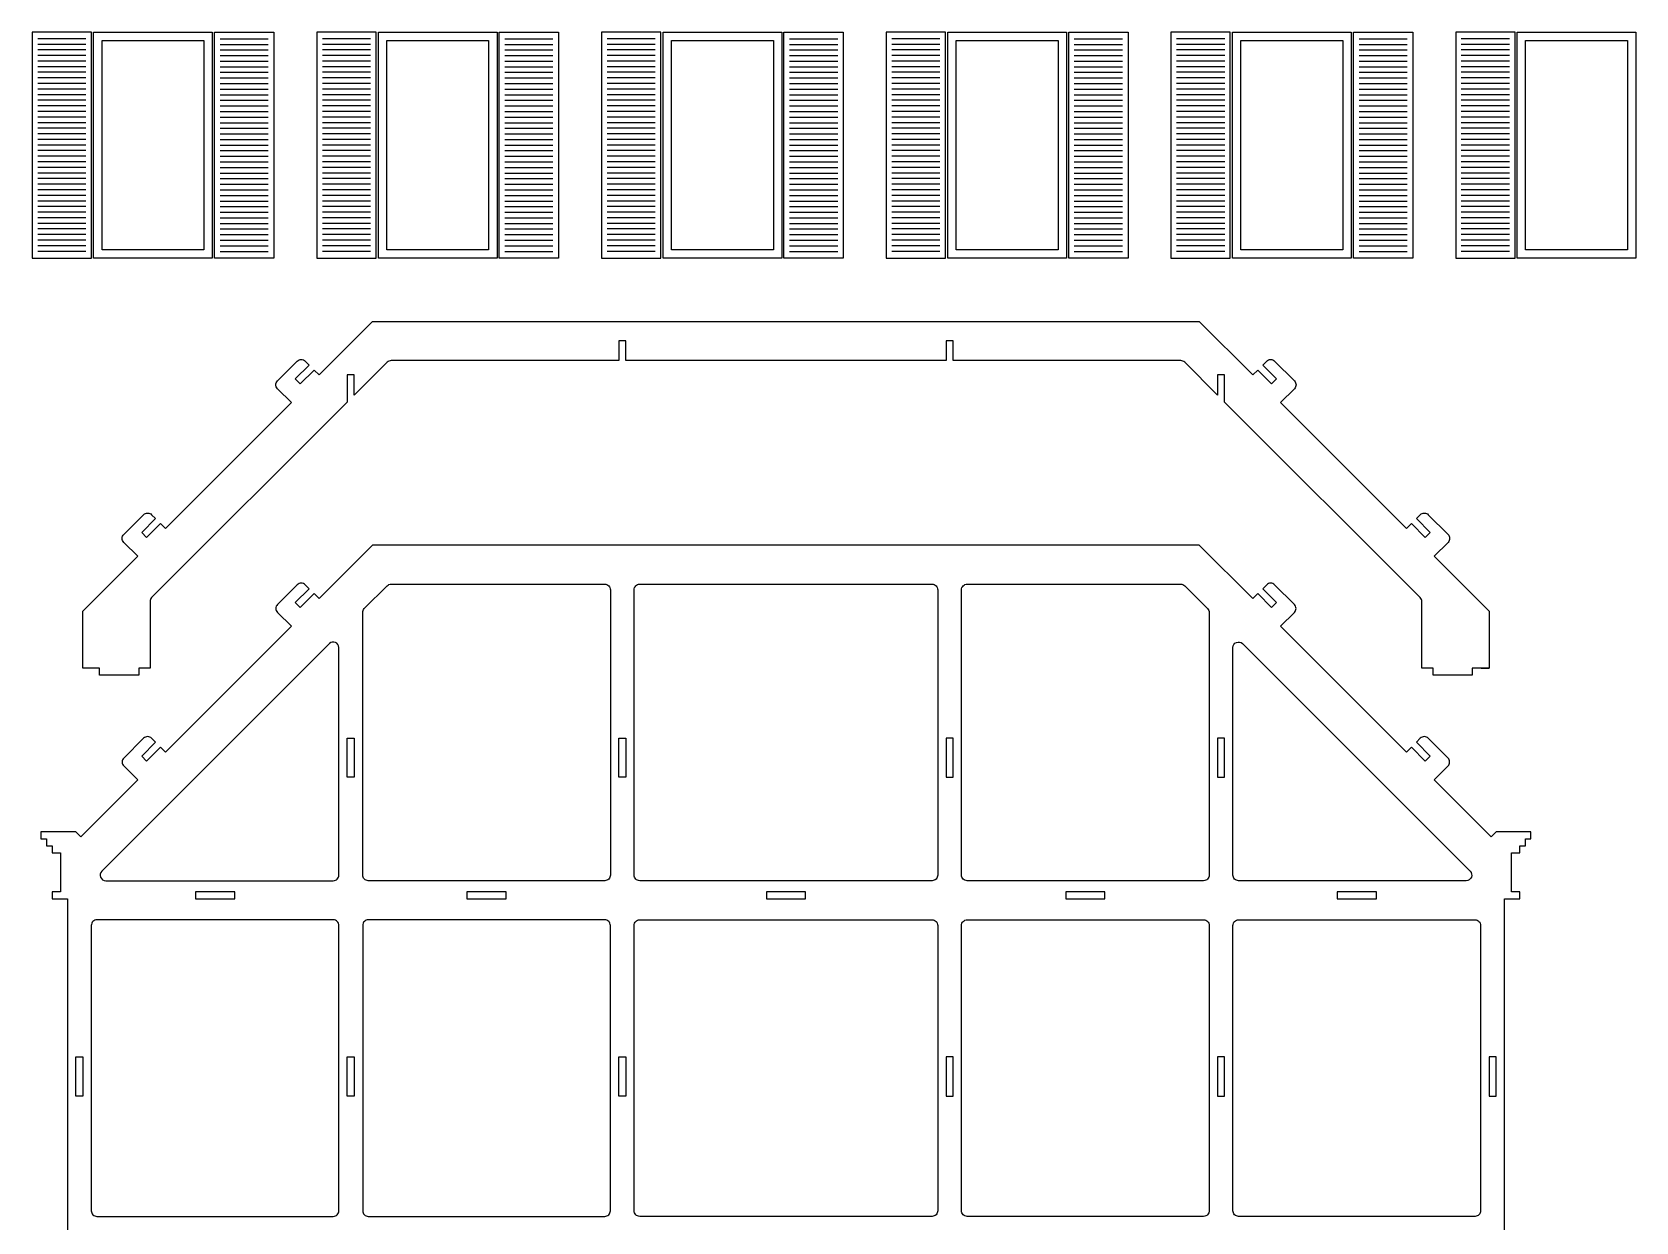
# Model space of a CAD drawing. Extents: x 8164 to 10920, y 152 to 1666.
# Drawn here: x 9534 to 10222, y 1134 to 1645 of the extents above; entities that cross this region are included whole.
import ezdxf

# ---------------------------------------------------------------- set-up
doc = ezdxf.new("R2010")
doc.units = 0
doc.header["$MEASUREMENT"] = 0
doc.layers.add('LAYER_1', color=18, linetype='CONTINUOUS')

msp = doc.modelspace()

# ---------------------------------------------------------------- linework, layer by layer
at = {"layer": 'LAYER_1'}
for points in [[(9559.4, 1644.97), (9533.96, 1644.97), (9533.96, 1548.01), (9559.4, 1548.01)], [(9611.24, 1644.97), (9611.24, 1548.01), (9560.36, 1548.01), (9560.36, 1644.97)], [(9612.2, 1644.97), (9637.64, 1644.97), (9637.64, 1548.01), (9612.2, 1548.01)], [(9681.5, 1644.97), (9656.06, 1644.97), (9656.06, 1548.01), (9681.5, 1548.01)], [(9733.34, 1644.97), (9733.34, 1548.01), (9682.46, 1548.01), (9682.46, 1644.97)], [(9734.3, 1644.97), (9759.74, 1644.97), (9759.74, 1548.01), (9734.3, 1548.01)], [(9803.6, 1644.97), (9778.16, 1644.97), (9778.16, 1548.01), (9803.6, 1548.01)], [(9855.44, 1644.97), (9855.44, 1548.01), (9804.56, 1548.01), (9804.56, 1644.97)], [(9856.4, 1644.97), (9881.84, 1644.97), (9881.84, 1548.01), (9856.4, 1548.01)], [(9925.7, 1644.97), (9900.26, 1644.97), (9900.26, 1548.01), (9925.7, 1548.01)], [(9977.54, 1644.97), (9977.54, 1548.01), (9926.66, 1548.01), (9926.66, 1644.97)], [(9978.5, 1644.97), (10003.94, 1644.97), (10003.94, 1548.01), (9978.5, 1548.01)], [(10047.8, 1644.97), (10022.36, 1644.97), (10022.36, 1548.01), (10047.8, 1548.01)], [(10099.64, 1644.97), (10099.64, 1548.01), (10048.76, 1548.01), (10048.76, 1644.97)], [(10100.6, 1644.97), (10126.04, 1644.97), (10126.04, 1548.01), (10100.6, 1548.01)], [(10169.9, 1644.97), (10144.46, 1644.97), (10144.46, 1548.01), (10169.9, 1548.01)], [(10221.74, 1644.97), (10221.74, 1548.01), (10170.86, 1548.01), (10170.86, 1644.97)], [(9563.96, 1641.37), (9607.64, 1641.37), (9607.64, 1551.61), (9563.96, 1551.61)], [(9686.06, 1641.37), (9729.74, 1641.37), (9729.74, 1551.61), (9686.06, 1551.61)], [(9808.16, 1641.37), (9851.84, 1641.37), (9851.84, 1551.61), (9808.16, 1551.61)], [(9930.26, 1641.37), (9973.94, 1641.37), (9973.94, 1551.61), (9930.26, 1551.61)], [(10052.36, 1641.37), (10096.04, 1641.37), (10096.04, 1551.61), (10052.36, 1551.61)], [(10174.46, 1641.37), (10218.14, 1641.37), (10218.14, 1551.61), (10174.46, 1551.61)], [(9669.14, 1325.3), (9669.14, 1342.1), (9672.14, 1342.1), (9672.14, 1325.3)], [(9785.54, 1325.3), (9785.54, 1342.1), (9788.54, 1342.1), (9788.54, 1325.3)], [(9928.94, 1325.3), (9928.94, 1342.1), (9925.94, 1342.1), (9925.94, 1325.3)], [(10045.34, 1325.3), (10045.34, 1342.1), (10042.34, 1342.1), (10042.34, 1325.3)], [(9604.04, 1273.1), (9620.84, 1273.1), (9620.84, 1276.1), (9604.04, 1276.1)], [(9720.44, 1273.1), (9737.24, 1273.1), (9737.24, 1276.1), (9720.44, 1276.1)], [(9848.84, 1273.1), (9865.64, 1273.1), (9865.64, 1276.1), (9848.84, 1276.1)], [(9977.24, 1273.1), (9994.04, 1273.1), (9994.04, 1276.1), (9977.24, 1276.1)], [(10093.64, 1273.1), (10110.44, 1273.1), (10110.44, 1276.1), (10093.64, 1276.1)], [(9552.74, 1205.3), (9555.74, 1205.3), (9555.74, 1188.5), (9552.74, 1188.5)], [(9669.14, 1188.5), (9669.14, 1205.3), (9672.14, 1205.3), (9672.14, 1188.5)], [(9785.54, 1188.5), (9785.54, 1205.3), (9788.54, 1205.3), (9788.54, 1188.5)], [(9928.94, 1188.5), (9928.94, 1205.3), (9925.94, 1205.3), (9925.94, 1188.5)], [(10045.34, 1188.5), (10045.34, 1205.3), (10042.34, 1205.3), (10042.34, 1188.5)], [(10161.74, 1205.3), (10158.74, 1205.3), (10158.74, 1188.5), (10161.74, 1188.5)]]:
    msp.add_lwpolyline(points, close=True, dxfattribs=at)
for points in [[(9557, 1642.09), (9536.36, 1642.09)], [(9557, 1639.69), (9536.36, 1639.69)], [(9557, 1637.29), (9536.36, 1637.29)], [(9614.6, 1642.09), (9635.24, 1642.09)], [(9614.6, 1639.69), (9635.24, 1639.69)], [(9614.6, 1637.29), (9635.24, 1637.29)], [(9679.1, 1642.09), (9658.46, 1642.09)], [(9679.1, 1639.69), (9658.46, 1639.69)], [(9679.1, 1637.29), (9658.46, 1637.29)], [(9736.7, 1642.09), (9757.34, 1642.09)], [(9736.7, 1639.69), (9757.34, 1639.69)], [(9736.7, 1637.29), (9757.34, 1637.29)], [(9801.2, 1642.09), (9780.56, 1642.09)], [(9801.2, 1639.69), (9780.56, 1639.69)], [(9801.2, 1637.29), (9780.56, 1637.29)], [(9858.8, 1642.09), (9879.44, 1642.09)], [(9858.8, 1639.69), (9879.44, 1639.69)], [(9858.8, 1637.29), (9879.44, 1637.29)], [(9923.3, 1642.09), (9902.66, 1642.09)], [(9923.3, 1639.69), (9902.66, 1639.69)], [(9923.3, 1637.29), (9902.66, 1637.29)], [(9980.9, 1642.09), (10001.54, 1642.09)], [(9980.9, 1639.69), (10001.54, 1639.69)], [(9980.9, 1637.29), (10001.54, 1637.29)], [(10045.4, 1642.09), (10024.76, 1642.09)], [(10045.4, 1639.69), (10024.76, 1639.69)], [(10045.4, 1637.29), (10024.76, 1637.29)], [(10103, 1642.09), (10123.64, 1642.09)], [(10103, 1639.69), (10123.64, 1639.69)], [(10103, 1637.29), (10123.64, 1637.29)], [(10167.5, 1642.09), (10146.86, 1642.09)], [(10167.5, 1639.69), (10146.86, 1639.69)], [(10167.5, 1637.29), (10146.86, 1637.29)], [(9557, 1634.89), (9536.36, 1634.89)], [(9557, 1632.49), (9536.36, 1632.49)], [(9557, 1630.09), (9536.36, 1630.09)], [(9614.6, 1634.89), (9635.24, 1634.89)], [(9614.6, 1632.49), (9635.24, 1632.49)], [(9614.6, 1630.09), (9635.24, 1630.09)], [(9679.1, 1634.89), (9658.46, 1634.89)], [(9679.1, 1632.49), (9658.46, 1632.49)], [(9679.1, 1630.09), (9658.46, 1630.09)], [(9736.7, 1634.89), (9757.34, 1634.89)], [(9736.7, 1632.49), (9757.34, 1632.49)], [(9736.7, 1630.09), (9757.34, 1630.09)], [(9801.2, 1634.89), (9780.56, 1634.89)], [(9801.2, 1632.49), (9780.56, 1632.49)], [(9801.2, 1630.09), (9780.56, 1630.09)], [(9858.8, 1634.89), (9879.44, 1634.89)], [(9858.8, 1632.49), (9879.44, 1632.49)], [(9858.8, 1630.09), (9879.44, 1630.09)], [(9923.3, 1634.89), (9902.66, 1634.89)], [(9923.3, 1632.49), (9902.66, 1632.49)], [(9923.3, 1630.09), (9902.66, 1630.09)], [(9980.9, 1634.89), (10001.54, 1634.89)], [(9980.9, 1632.49), (10001.54, 1632.49)], [(9980.9, 1630.09), (10001.54, 1630.09)], [(10045.4, 1634.89), (10024.76, 1634.89)], [(10045.4, 1632.49), (10024.76, 1632.49)], [(10045.4, 1630.09), (10024.76, 1630.09)], [(10103, 1634.89), (10123.64, 1634.89)], [(10103, 1632.49), (10123.64, 1632.49)], [(10103, 1630.09), (10123.64, 1630.09)], [(10167.5, 1634.89), (10146.86, 1634.89)], [(10167.5, 1632.49), (10146.86, 1632.49)], [(10167.5, 1630.09), (10146.86, 1630.09)], [(9557, 1627.69), (9536.36, 1627.69)], [(9557, 1625.29), (9536.36, 1625.29)], [(9614.6, 1627.69), (9635.24, 1627.69)], [(9614.6, 1625.29), (9635.24, 1625.29)], [(9679.1, 1627.69), (9658.46, 1627.69)], [(9679.1, 1625.29), (9658.46, 1625.29)], [(9736.7, 1627.69), (9757.34, 1627.69)], [(9736.7, 1625.29), (9757.34, 1625.29)], [(9801.2, 1627.69), (9780.56, 1627.69)], [(9801.2, 1625.29), (9780.56, 1625.29)], [(9858.8, 1627.69), (9879.44, 1627.69)], [(9858.8, 1625.29), (9879.44, 1625.29)], [(9923.3, 1627.69), (9902.66, 1627.69)], [(9923.3, 1625.29), (9902.66, 1625.29)], [(9980.9, 1627.69), (10001.54, 1627.69)], [(9980.9, 1625.29), (10001.54, 1625.29)], [(10045.4, 1627.69), (10024.76, 1627.69)], [(10045.4, 1625.29), (10024.76, 1625.29)], [(10103, 1627.69), (10123.64, 1627.69)], [(10103, 1625.29), (10123.64, 1625.29)], [(10167.5, 1627.69), (10146.86, 1627.69)], [(10167.5, 1625.29), (10146.86, 1625.29)], [(9557, 1622.89), (9536.36, 1622.89)], [(9557, 1620.49), (9536.36, 1620.49)], [(9557, 1618.09), (9536.36, 1618.09)], [(9614.6, 1622.89), (9635.24, 1622.89)], [(9614.6, 1620.49), (9635.24, 1620.49)], [(9614.6, 1618.09), (9635.24, 1618.09)], [(9679.1, 1622.89), (9658.46, 1622.89)], [(9679.1, 1620.49), (9658.46, 1620.49)], [(9679.1, 1618.09), (9658.46, 1618.09)], [(9736.7, 1622.89), (9757.34, 1622.89)], [(9736.7, 1620.49), (9757.34, 1620.49)], [(9736.7, 1618.09), (9757.34, 1618.09)], [(9801.2, 1622.89), (9780.56, 1622.89)], [(9801.2, 1620.49), (9780.56, 1620.49)], [(9801.2, 1618.09), (9780.56, 1618.09)], [(9858.8, 1622.89), (9879.44, 1622.89)], [(9858.8, 1620.49), (9879.44, 1620.49)], [(9858.8, 1618.09), (9879.44, 1618.09)], [(9923.3, 1622.89), (9902.66, 1622.89)], [(9923.3, 1620.49), (9902.66, 1620.49)], [(9923.3, 1618.09), (9902.66, 1618.09)], [(9980.9, 1622.89), (10001.54, 1622.89)], [(9980.9, 1620.49), (10001.54, 1620.49)], [(9980.9, 1618.09), (10001.54, 1618.09)], [(10045.4, 1622.89), (10024.76, 1622.89)], [(10045.4, 1620.49), (10024.76, 1620.49)], [(10045.4, 1618.09), (10024.76, 1618.09)], [(10103, 1622.89), (10123.64, 1622.89)], [(10103, 1620.49), (10123.64, 1620.49)], [(10103, 1618.09), (10123.64, 1618.09)], [(10167.5, 1622.89), (10146.86, 1622.89)], [(10167.5, 1620.49), (10146.86, 1620.49)], [(10167.5, 1618.09), (10146.86, 1618.09)], [(9557, 1615.69), (9536.36, 1615.69)], [(9557, 1613.29), (9536.36, 1613.29)], [(9557, 1610.89), (9536.36, 1610.89)], [(9614.6, 1615.69), (9635.24, 1615.69)], [(9614.6, 1613.29), (9635.24, 1613.29)], [(9614.6, 1610.89), (9635.24, 1610.89)], [(9679.1, 1615.69), (9658.46, 1615.69)], [(9679.1, 1613.29), (9658.46, 1613.29)], [(9679.1, 1610.89), (9658.46, 1610.89)], [(9736.7, 1615.69), (9757.34, 1615.69)], [(9736.7, 1613.29), (9757.34, 1613.29)], [(9736.7, 1610.89), (9757.34, 1610.89)], [(9801.2, 1615.69), (9780.56, 1615.69)], [(9801.2, 1613.29), (9780.56, 1613.29)], [(9801.2, 1610.89), (9780.56, 1610.89)], [(9858.8, 1615.69), (9879.44, 1615.69)], [(9858.8, 1613.29), (9879.44, 1613.29)], [(9858.8, 1610.89), (9879.44, 1610.89)], [(9923.3, 1615.69), (9902.66, 1615.69)], [(9923.3, 1613.29), (9902.66, 1613.29)], [(9923.3, 1610.89), (9902.66, 1610.89)], [(9980.9, 1615.69), (10001.54, 1615.69)], [(9980.9, 1613.29), (10001.54, 1613.29)], [(9980.9, 1610.89), (10001.54, 1610.89)], [(10045.4, 1615.69), (10024.76, 1615.69)], [(10045.4, 1613.29), (10024.76, 1613.29)], [(10045.4, 1610.89), (10024.76, 1610.89)], [(10103, 1615.69), (10123.64, 1615.69)], [(10103, 1613.29), (10123.64, 1613.29)], [(10103, 1610.89), (10123.64, 1610.89)], [(10167.5, 1615.69), (10146.86, 1615.69)], [(10167.5, 1613.29), (10146.86, 1613.29)], [(10167.5, 1610.89), (10146.86, 1610.89)], [(9557, 1608.49), (9536.36, 1608.49)], [(9557, 1606.09), (9536.36, 1606.09)], [(9557, 1603.69), (9536.36, 1603.69)], [(9614.6, 1608.49), (9635.24, 1608.49)], [(9614.6, 1606.09), (9635.24, 1606.09)], [(9614.6, 1603.69), (9635.24, 1603.69)], [(9679.1, 1608.49), (9658.46, 1608.49)], [(9679.1, 1606.09), (9658.46, 1606.09)], [(9679.1, 1603.69), (9658.46, 1603.69)], [(9736.7, 1608.49), (9757.34, 1608.49)], [(9736.7, 1606.09), (9757.34, 1606.09)], [(9736.7, 1603.69), (9757.34, 1603.69)], [(9801.2, 1608.49), (9780.56, 1608.49)], [(9801.2, 1606.09), (9780.56, 1606.09)], [(9801.2, 1603.69), (9780.56, 1603.69)], [(9858.8, 1608.49), (9879.44, 1608.49)], [(9858.8, 1606.09), (9879.44, 1606.09)], [(9858.8, 1603.69), (9879.44, 1603.69)], [(9923.3, 1608.49), (9902.66, 1608.49)], [(9923.3, 1606.09), (9902.66, 1606.09)], [(9923.3, 1603.69), (9902.66, 1603.69)], [(9980.9, 1608.49), (10001.54, 1608.49)], [(9980.9, 1606.09), (10001.54, 1606.09)], [(9980.9, 1603.69), (10001.54, 1603.69)], [(10045.4, 1608.49), (10024.76, 1608.49)], [(10045.4, 1606.09), (10024.76, 1606.09)], [(10045.4, 1603.69), (10024.76, 1603.69)], [(10103, 1608.49), (10123.64, 1608.49)], [(10103, 1606.09), (10123.64, 1606.09)], [(10103, 1603.69), (10123.64, 1603.69)], [(10167.5, 1608.49), (10146.86, 1608.49)], [(10167.5, 1606.09), (10146.86, 1606.09)], [(10167.5, 1603.69), (10146.86, 1603.69)], [(9557, 1601.29), (9536.36, 1601.29)], [(9557, 1598.89), (9536.36, 1598.89)], [(9557, 1596.49), (9536.36, 1596.49)], [(9614.6, 1601.29), (9635.24, 1601.29)], [(9614.6, 1598.89), (9635.24, 1598.89)], [(9614.6, 1596.49), (9635.24, 1596.49)], [(9679.1, 1601.29), (9658.46, 1601.29)], [(9679.1, 1598.89), (9658.46, 1598.89)], [(9679.1, 1596.49), (9658.46, 1596.49)], [(9736.7, 1601.29), (9757.34, 1601.29)], [(9736.7, 1598.89), (9757.34, 1598.89)], [(9736.7, 1596.49), (9757.34, 1596.49)], [(9801.2, 1601.29), (9780.56, 1601.29)], [(9801.2, 1598.89), (9780.56, 1598.89)], [(9801.2, 1596.49), (9780.56, 1596.49)], [(9858.8, 1601.29), (9879.44, 1601.29)], [(9858.8, 1598.89), (9879.44, 1598.89)], [(9858.8, 1596.49), (9879.44, 1596.49)], [(9923.3, 1601.29), (9902.66, 1601.29)], [(9923.3, 1598.89), (9902.66, 1598.89)], [(9923.3, 1596.49), (9902.66, 1596.49)], [(9980.9, 1601.29), (10001.54, 1601.29)], [(9980.9, 1598.89), (10001.54, 1598.89)], [(9980.9, 1596.49), (10001.54, 1596.49)], [(10045.4, 1601.29), (10024.76, 1601.29)], [(10045.4, 1598.89), (10024.76, 1598.89)], [(10045.4, 1596.49), (10024.76, 1596.49)], [(10103, 1601.29), (10123.64, 1601.29)], [(10103, 1598.89), (10123.64, 1598.89)], [(10103, 1596.49), (10123.64, 1596.49)], [(10167.5, 1601.29), (10146.86, 1601.29)], [(10167.5, 1598.89), (10146.86, 1598.89)], [(10167.5, 1596.49), (10146.86, 1596.49)], [(9557, 1594.09), (9536.36, 1594.09)], [(9557, 1591.69), (9536.36, 1591.69)], [(9557, 1589.29), (9536.36, 1589.29)], [(9614.6, 1594.09), (9635.24, 1594.09)], [(9614.6, 1591.69), (9635.24, 1591.69)], [(9614.6, 1589.29), (9635.24, 1589.29)], [(9679.1, 1594.09), (9658.46, 1594.09)], [(9679.1, 1591.69), (9658.46, 1591.69)], [(9679.1, 1589.29), (9658.46, 1589.29)], [(9736.7, 1594.09), (9757.34, 1594.09)], [(9736.7, 1591.69), (9757.34, 1591.69)], [(9736.7, 1589.29), (9757.34, 1589.29)], [(9801.2, 1594.09), (9780.56, 1594.09)], [(9801.2, 1591.69), (9780.56, 1591.69)], [(9801.2, 1589.29), (9780.56, 1589.29)], [(9858.8, 1594.09), (9879.44, 1594.09)], [(9858.8, 1591.69), (9879.44, 1591.69)], [(9858.8, 1589.29), (9879.44, 1589.29)], [(9923.3, 1594.09), (9902.66, 1594.09)], [(9923.3, 1591.69), (9902.66, 1591.69)], [(9923.3, 1589.29), (9902.66, 1589.29)], [(9980.9, 1594.09), (10001.54, 1594.09)], [(9980.9, 1591.69), (10001.54, 1591.69)], [(9980.9, 1589.29), (10001.54, 1589.29)], [(10045.4, 1594.09), (10024.76, 1594.09)], [(10045.4, 1591.69), (10024.76, 1591.69)], [(10045.4, 1589.29), (10024.76, 1589.29)], [(10103, 1594.09), (10123.64, 1594.09)], [(10103, 1591.69), (10123.64, 1591.69)], [(10103, 1589.29), (10123.64, 1589.29)], [(10167.5, 1594.09), (10146.86, 1594.09)], [(10167.5, 1591.69), (10146.86, 1591.69)], [(10167.5, 1589.29), (10146.86, 1589.29)], [(9557, 1586.89), (9536.36, 1586.89)], [(9557, 1584.49), (9536.36, 1584.49)], [(9557, 1582.09), (9536.36, 1582.09)], [(9614.6, 1586.89), (9635.24, 1586.89)], [(9614.6, 1584.49), (9635.24, 1584.49)], [(9614.6, 1582.09), (9635.24, 1582.09)], [(9679.1, 1586.89), (9658.46, 1586.89)], [(9679.1, 1584.49), (9658.46, 1584.49)], [(9679.1, 1582.09), (9658.46, 1582.09)], [(9736.7, 1586.89), (9757.34, 1586.89)], [(9736.7, 1584.49), (9757.34, 1584.49)], [(9736.7, 1582.09), (9757.34, 1582.09)], [(9801.2, 1586.89), (9780.56, 1586.89)], [(9801.2, 1584.49), (9780.56, 1584.49)], [(9801.2, 1582.09), (9780.56, 1582.09)], [(9858.8, 1586.89), (9879.44, 1586.89)], [(9858.8, 1584.49), (9879.44, 1584.49)], [(9858.8, 1582.09), (9879.44, 1582.09)], [(9923.3, 1586.89), (9902.66, 1586.89)], [(9923.3, 1584.49), (9902.66, 1584.49)], [(9923.3, 1582.09), (9902.66, 1582.09)], [(9980.9, 1586.89), (10001.54, 1586.89)], [(9980.9, 1584.49), (10001.54, 1584.49)], [(9980.9, 1582.09), (10001.54, 1582.09)], [(10045.4, 1586.89), (10024.76, 1586.89)], [(10045.4, 1584.49), (10024.76, 1584.49)], [(10045.4, 1582.09), (10024.76, 1582.09)], [(10103, 1586.89), (10123.64, 1586.89)], [(10103, 1584.49), (10123.64, 1584.49)], [(10103, 1582.09), (10123.64, 1582.09)], [(10167.5, 1586.89), (10146.86, 1586.89)], [(10167.5, 1584.49), (10146.86, 1584.49)], [(10167.5, 1582.09), (10146.86, 1582.09)], [(9557, 1579.69), (9536.36, 1579.69)], [(9557, 1577.29), (9536.36, 1577.29)], [(9614.6, 1579.69), (9635.24, 1579.69)], [(9614.6, 1577.29), (9635.24, 1577.29)], [(9679.1, 1579.69), (9658.46, 1579.69)], [(9679.1, 1577.29), (9658.46, 1577.29)], [(9736.7, 1579.69), (9757.34, 1579.69)], [(9736.7, 1577.29), (9757.34, 1577.29)], [(9801.2, 1579.69), (9780.56, 1579.69)], [(9801.2, 1577.29), (9780.56, 1577.29)], [(9858.8, 1579.69), (9879.44, 1579.69)], [(9858.8, 1577.29), (9879.44, 1577.29)], [(9923.3, 1579.69), (9902.66, 1579.69)], [(9923.3, 1577.29), (9902.66, 1577.29)], [(9980.9, 1579.69), (10001.54, 1579.69)], [(9980.9, 1577.29), (10001.54, 1577.29)], [(10045.4, 1579.69), (10024.76, 1579.69)], [(10045.4, 1577.29), (10024.76, 1577.29)], [(10103, 1579.69), (10123.64, 1579.69)], [(10103, 1577.29), (10123.64, 1577.29)], [(10167.5, 1579.69), (10146.86, 1579.69)], [(10167.5, 1577.29), (10146.86, 1577.29)], [(9557, 1574.89), (9536.36, 1574.89)], [(9557, 1572.49), (9536.36, 1572.49)], [(9557, 1570.09), (9536.36, 1570.09)], [(9614.6, 1574.89), (9635.24, 1574.89)], [(9614.6, 1572.49), (9635.24, 1572.49)], [(9614.6, 1570.09), (9635.24, 1570.09)], [(9679.1, 1574.89), (9658.46, 1574.89)], [(9679.1, 1572.49), (9658.46, 1572.49)], [(9679.1, 1570.09), (9658.46, 1570.09)], [(9736.7, 1574.89), (9757.34, 1574.89)], [(9736.7, 1572.49), (9757.34, 1572.49)], [(9736.7, 1570.09), (9757.34, 1570.09)], [(9801.2, 1574.89), (9780.56, 1574.89)], [(9801.2, 1572.49), (9780.56, 1572.49)], [(9801.2, 1570.09), (9780.56, 1570.09)], [(9858.8, 1574.89), (9879.44, 1574.89)], [(9858.8, 1572.49), (9879.44, 1572.49)], [(9858.8, 1570.09), (9879.44, 1570.09)], [(9923.3, 1574.89), (9902.66, 1574.89)], [(9923.3, 1572.49), (9902.66, 1572.49)], [(9923.3, 1570.09), (9902.66, 1570.09)], [(9980.9, 1574.89), (10001.54, 1574.89)], [(9980.9, 1572.49), (10001.54, 1572.49)], [(9980.9, 1570.09), (10001.54, 1570.09)], [(10045.4, 1574.89), (10024.76, 1574.89)], [(10045.4, 1572.49), (10024.76, 1572.49)], [(10045.4, 1570.09), (10024.76, 1570.09)], [(10103, 1574.89), (10123.64, 1574.89)], [(10103, 1572.49), (10123.64, 1572.49)], [(10103, 1570.09), (10123.64, 1570.09)], [(10167.5, 1574.89), (10146.86, 1574.89)], [(10167.5, 1572.49), (10146.86, 1572.49)], [(10167.5, 1570.09), (10146.86, 1570.09)], [(9557, 1567.69), (9536.36, 1567.69)], [(9557, 1565.29), (9536.36, 1565.29)], [(9557, 1562.89), (9536.36, 1562.89)], [(9614.6, 1567.69), (9635.24, 1567.69)], [(9614.6, 1565.29), (9635.24, 1565.29)], [(9614.6, 1562.89), (9635.24, 1562.89)], [(9679.1, 1567.69), (9658.46, 1567.69)], [(9679.1, 1565.29), (9658.46, 1565.29)], [(9679.1, 1562.89), (9658.46, 1562.89)], [(9736.7, 1567.69), (9757.34, 1567.69)], [(9736.7, 1565.29), (9757.34, 1565.29)], [(9736.7, 1562.89), (9757.34, 1562.89)], [(9801.2, 1567.69), (9780.56, 1567.69)], [(9801.2, 1565.29), (9780.56, 1565.29)], [(9801.2, 1562.89), (9780.56, 1562.89)], [(9858.8, 1567.69), (9879.44, 1567.69)], [(9858.8, 1565.29), (9879.44, 1565.29)], [(9858.8, 1562.89), (9879.44, 1562.89)], [(9923.3, 1567.69), (9902.66, 1567.69)], [(9923.3, 1565.29), (9902.66, 1565.29)], [(9923.3, 1562.89), (9902.66, 1562.89)], [(9980.9, 1567.69), (10001.54, 1567.69)], [(9980.9, 1565.29), (10001.54, 1565.29)], [(9980.9, 1562.89), (10001.54, 1562.89)], [(10045.4, 1567.69), (10024.76, 1567.69)], [(10045.4, 1565.29), (10024.76, 1565.29)], [(10045.4, 1562.89), (10024.76, 1562.89)], [(10103, 1567.69), (10123.64, 1567.69)], [(10103, 1565.29), (10123.64, 1565.29)], [(10103, 1562.89), (10123.64, 1562.89)], [(10167.5, 1567.69), (10146.86, 1567.69)], [(10167.5, 1565.29), (10146.86, 1565.29)], [(10167.5, 1562.89), (10146.86, 1562.89)], [(9557, 1560.49), (9536.36, 1560.49)], [(9557, 1558.09), (9536.36, 1558.09)], [(9557, 1555.69), (9536.36, 1555.69)], [(9614.6, 1560.49), (9635.24, 1560.49)], [(9614.6, 1558.09), (9635.24, 1558.09)], [(9614.6, 1555.69), (9635.24, 1555.69)], [(9679.1, 1560.49), (9658.46, 1560.49)], [(9679.1, 1558.09), (9658.46, 1558.09)], [(9679.1, 1555.69), (9658.46, 1555.69)], [(9736.7, 1560.49), (9757.34, 1560.49)], [(9736.7, 1558.09), (9757.34, 1558.09)], [(9736.7, 1555.69), (9757.34, 1555.69)], [(9801.2, 1560.49), (9780.56, 1560.49)], [(9801.2, 1558.09), (9780.56, 1558.09)], [(9801.2, 1555.69), (9780.56, 1555.69)], [(9858.8, 1560.49), (9879.44, 1560.49)], [(9858.8, 1558.09), (9879.44, 1558.09)], [(9858.8, 1555.69), (9879.44, 1555.69)], [(9923.3, 1560.49), (9902.66, 1560.49)], [(9923.3, 1558.09), (9902.66, 1558.09)], [(9923.3, 1555.69), (9902.66, 1555.69)], [(9980.9, 1560.49), (10001.54, 1560.49)], [(9980.9, 1558.09), (10001.54, 1558.09)], [(9980.9, 1555.69), (10001.54, 1555.69)], [(10045.4, 1560.49), (10024.76, 1560.49)], [(10045.4, 1558.09), (10024.76, 1558.09)], [(10045.4, 1555.69), (10024.76, 1555.69)], [(10103, 1560.49), (10123.64, 1560.49)], [(10103, 1558.09), (10123.64, 1558.09)], [(10103, 1555.69), (10123.64, 1555.69)], [(10167.5, 1560.49), (10146.86, 1560.49)], [(10167.5, 1558.09), (10146.86, 1558.09)], [(10167.5, 1555.69), (10146.86, 1555.69)], [(9557, 1553.29), (9536.36, 1553.29)], [(9557, 1550.89), (9536.36, 1550.89)], [(9614.6, 1553.29), (9635.24, 1553.29)], [(9614.6, 1550.89), (9635.24, 1550.89)], [(9679.1, 1553.29), (9658.46, 1553.29)], [(9679.1, 1550.89), (9658.46, 1550.89)], [(9736.7, 1553.29), (9757.34, 1553.29)], [(9736.7, 1550.89), (9757.34, 1550.89)], [(9801.2, 1553.29), (9780.56, 1553.29)], [(9801.2, 1550.89), (9780.56, 1550.89)], [(9858.8, 1553.29), (9879.44, 1553.29)], [(9858.8, 1550.89), (9879.44, 1550.89)], [(9923.3, 1553.29), (9902.66, 1553.29)], [(9923.3, 1550.89), (9902.66, 1550.89)], [(9980.9, 1553.29), (10001.54, 1553.29)], [(9980.9, 1550.89), (10001.54, 1550.89)], [(10045.4, 1553.29), (10024.76, 1553.29)], [(10045.4, 1550.89), (10024.76, 1550.89)], [(10103, 1553.29), (10123.64, 1553.29)], [(10103, 1550.89), (10123.64, 1550.89)], [(10167.5, 1553.29), (10146.86, 1553.29)], [(10167.5, 1550.89), (10146.86, 1550.89)], [(10057.46, 1401.93), (10059.59, 1404.05)], [(10069.34, 1390.05), (10071.46, 1392.17)], [(10155.44, 1372.03), (10158.74, 1372.03)]]:
    msp.add_lwpolyline(points, dxfattribs=at)
for points in [[(9555.74, 1396.58), (9579.26, 1420.1), (9573.32, 1426.04, -0.414214), (9573.32, 1429.44), (9581.81, 1437.92, -0.414214), (9585.2, 1437.92), (9586.9, 1436.23), (9580.96, 1430.29), (9583.08, 1428.17), (9589.02, 1434.1), (9591.14, 1431.98), (9645.14, 1485.98), (9639.2, 1491.92, -0.414214), (9639.2, 1495.32), (9647.68, 1503.8, -0.414214), (9651.08, 1503.8), (9652.78, 1502.1), (9646.84, 1496.16), (9648.96, 1494.04), (9654.9, 1499.98), (9657.02, 1497.86), (9679.98, 1520.83), (10034.5, 1520.83), (10057.46, 1497.86), (10059.59, 1499.98), (10065.52, 1494.04), (10067.65, 1496.16), (10061.71, 1502.1), (10063.4, 1503.8, -0.414214), (10066.8, 1503.8), (10075.28, 1495.32, -0.414214), (10075.28, 1491.92), (10069.34, 1485.98), (10123.34, 1431.98), (10125.46, 1434.1), (10131.4, 1428.17), (10133.52, 1430.29), (10127.58, 1436.23), (10129.28, 1437.92, -0.414214), (10132.68, 1437.92), (10141.16, 1429.44, -0.414214), (10141.16, 1426.04), (10135.22, 1420.1), (10158.74, 1396.58), (10158.74, 1372.03), (10151.54, 1372.03), (10151.54, 1369.03), (10134.74, 1369.03), (10134.74, 1372.03), (10129.94, 1372.03), (10129.94, 1400.63, 0.198912), (10129.24, 1402.33), (10045.34, 1486.23), (10045.34, 1497.98), (10042.34, 1497.98), (10042.34, 1489.23), (10028.24, 1503.32, 0.198912), (10026.55, 1504.03), (9928.94, 1504.03), (9928.94, 1512.43), (9925.94, 1512.43), (9925.94, 1504.03), (9788.54, 1504.03), (9788.54, 1512.43), (9785.54, 1512.43), (9785.54, 1504.03), (9687.94, 1504.03, 0.198912), (9686.24, 1503.32), (9672.14, 1489.23), (9672.14, 1497.98), (9669.14, 1497.98), (9669.14, 1486.23), (9585.24, 1402.33, 0.198912), (9584.54, 1400.63), (9584.54, 1372.03), (9579.74, 1372.03), (9579.74, 1369.03), (9562.94, 1369.03), (9562.94, 1372.03), (9555.74, 1372.03)], [(9675.74, 1283.3), (9675.74, 1395.9, -0.198912), (9676.44, 1397.6), (9686.24, 1407.39, -0.198912), (9687.94, 1408.1), (9779.54, 1408.1, -0.414214), (9781.94, 1405.7), (9781.94, 1283.3, -0.414214), (9779.54, 1280.9), (9678.14, 1280.9, -0.414214)], [(9919.94, 1280.9), (9794.54, 1280.9, -0.414214), (9792.14, 1283.3), (9792.14, 1405.7, -0.414214), (9794.54, 1408.1), (9919.94, 1408.1, -0.414214), (9922.34, 1405.7), (9922.34, 1283.3, -0.414214)], [(9934.94, 1408.1), (10026.55, 1408.1, -0.198912), (10028.24, 1407.39), (10038.04, 1397.6, -0.198912), (10038.74, 1395.9), (10038.74, 1283.3, -0.414214), (10036.34, 1280.9), (9934.94, 1280.9, -0.414214), (9932.54, 1283.3), (9932.54, 1405.7, -0.414214)], [(9663.14, 1280.9, 0.414214), (9665.54, 1283.3), (9665.54, 1380.9, 0.668179), (9661.44, 1382.6), (9563.84, 1284.99, 0.668179), (9565.54, 1280.9)], [(10051.34, 1280.9, -0.414214), (10048.94, 1283.3), (10048.94, 1380.9, -0.668179), (10053.04, 1382.6), (10150.64, 1284.99, -0.668179), (10148.95, 1280.9)], [(9559.34, 1139.3, 0.414214), (9561.74, 1136.9), (9663.14, 1136.9, 0.414214), (9665.54, 1139.3), (9665.54, 1261.7, 0.414214), (9663.14, 1264.1), (9561.74, 1264.1, 0.414214), (9559.34, 1261.7)], [(9678.14, 1264.1, 0.414214), (9675.74, 1261.7), (9675.74, 1139.3, 0.414214), (9678.14, 1136.9), (9779.54, 1136.9, 0.414214), (9781.94, 1139.3), (9781.94, 1261.7, 0.414214), (9779.54, 1264.1)], [(9919.94, 1264.1, -0.414214), (9922.34, 1261.7), (9922.34, 1139.3, -0.414214), (9919.94, 1136.9), (9794.54, 1136.9, -0.414214), (9792.14, 1139.3), (9792.14, 1261.7, -0.414214), (9794.54, 1264.1)], [(10036.34, 1264.1, -0.414214), (10038.74, 1261.7), (10038.74, 1139.3, -0.414214), (10036.34, 1136.9), (9934.94, 1136.9, -0.414214), (9932.54, 1139.3), (9932.54, 1261.7, -0.414214), (9934.94, 1264.1)], [(10051.34, 1264.1), (10152.74, 1264.1, -0.414214), (10155.14, 1261.7), (10155.14, 1139.3, -0.414214), (10152.74, 1136.9), (10051.34, 1136.9, -0.414214), (10048.94, 1139.3), (10048.94, 1261.7, -0.414214)]]:
    msp.add_lwpolyline(points, format="xyb", close=True, dxfattribs=at)
msp.add_lwpolyline([(10165.34, 988.1), (10165.34, 1273.1), (10171.94, 1273.1), (10171.94, 1276.1), (10168.34, 1276.1), (10168.34, 1292.9), (10171.94, 1292.9), (10171.94, 1295.9), (10174.34, 1295.9), (10174.34, 1298.9), (10176.74, 1298.9), (10176.74, 1301.9), (10161.74, 1301.9), (10159.62, 1299.78), (10135.22, 1324.17), (10141.16, 1330.11, 0.414214), (10141.16, 1333.51), (10132.68, 1341.99, 0.414214), (10129.28, 1341.99), (10127.58, 1340.3), (10133.52, 1334.36), (10131.4, 1332.24), (10125.46, 1338.18), (10123.34, 1336.05), (10069.34, 1390.05), (10075.28, 1395.99, 0.414214), (10075.28, 1399.39), (10066.8, 1407.87, 0.414214), (10063.4, 1407.87), (10061.71, 1406.17), (10067.65, 1400.23), (10065.52, 1398.11), (10059.59, 1404.05), (10057.46, 1401.93), (10034.5, 1424.9), (9679.98, 1424.9), (9657.02, 1401.93), (9654.9, 1404.05), (9648.96, 1398.11), (9646.84, 1400.23), (9652.78, 1406.17), (9651.08, 1407.87, 0.414214), (9647.68, 1407.87), (9639.2, 1399.39, 0.414214), (9639.2, 1395.99), (9645.14, 1390.05), (9591.14, 1336.05), (9589.02, 1338.18), (9583.08, 1332.24), (9580.96, 1334.36), (9586.9, 1340.3), (9585.2, 1341.99, 0.414214), (9581.81, 1341.99), (9573.32, 1333.51, 0.414214), (9573.32, 1330.11), (9579.26, 1324.17), (9554.86, 1299.78), (9552.74, 1301.9), (9537.74, 1301.9), (9537.74, 1298.9), (9540.14, 1298.9), (9540.14, 1295.9), (9542.54, 1295.9), (9542.54, 1292.9), (9546.14, 1292.9), (9546.14, 1276.1), (9542.54, 1276.1), (9542.54, 1273.1), (9549.14, 1273.1), (9549.14, 988.1)], format="xyb", dxfattribs=at)

doc.saveas('drawing.dxf')
